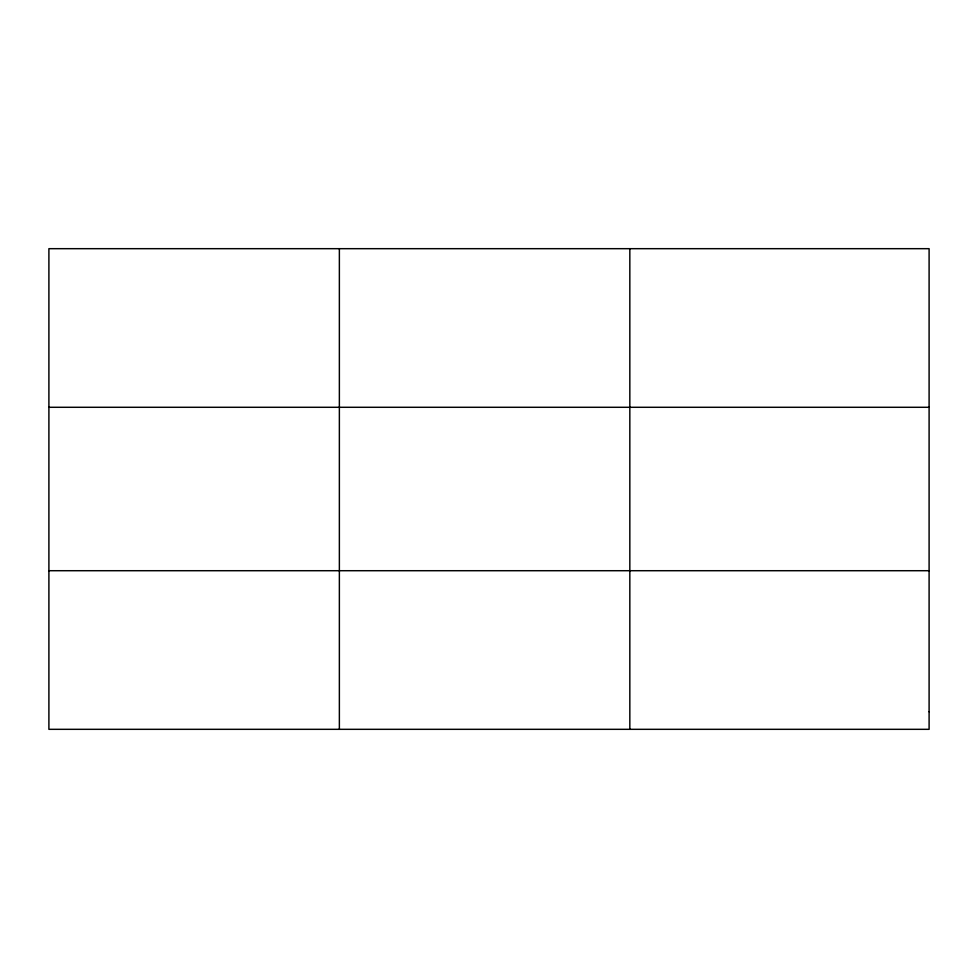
<?xml version="1.0" encoding="UTF-8"?>
<svg xmlns="http://www.w3.org/2000/svg" width="978" height="978" viewBox="0 0 978 978"><rect width="100%" height="100%" fill="white"/><g stroke="black" fill="none" stroke-linecap="round" stroke-linejoin="round"><path stroke-width="1.47" d="M339.366 729.319L339.366 248.681M629.832 729.319L629.832 248.681M48.9 407.288L929.1 407.288M48.9 570.712L929.1 570.712M929.1 711.691L929.1 729.319L48.9 729.319L48.9 248.681L929.1 248.681L929.1 711.691"/></g></svg>
